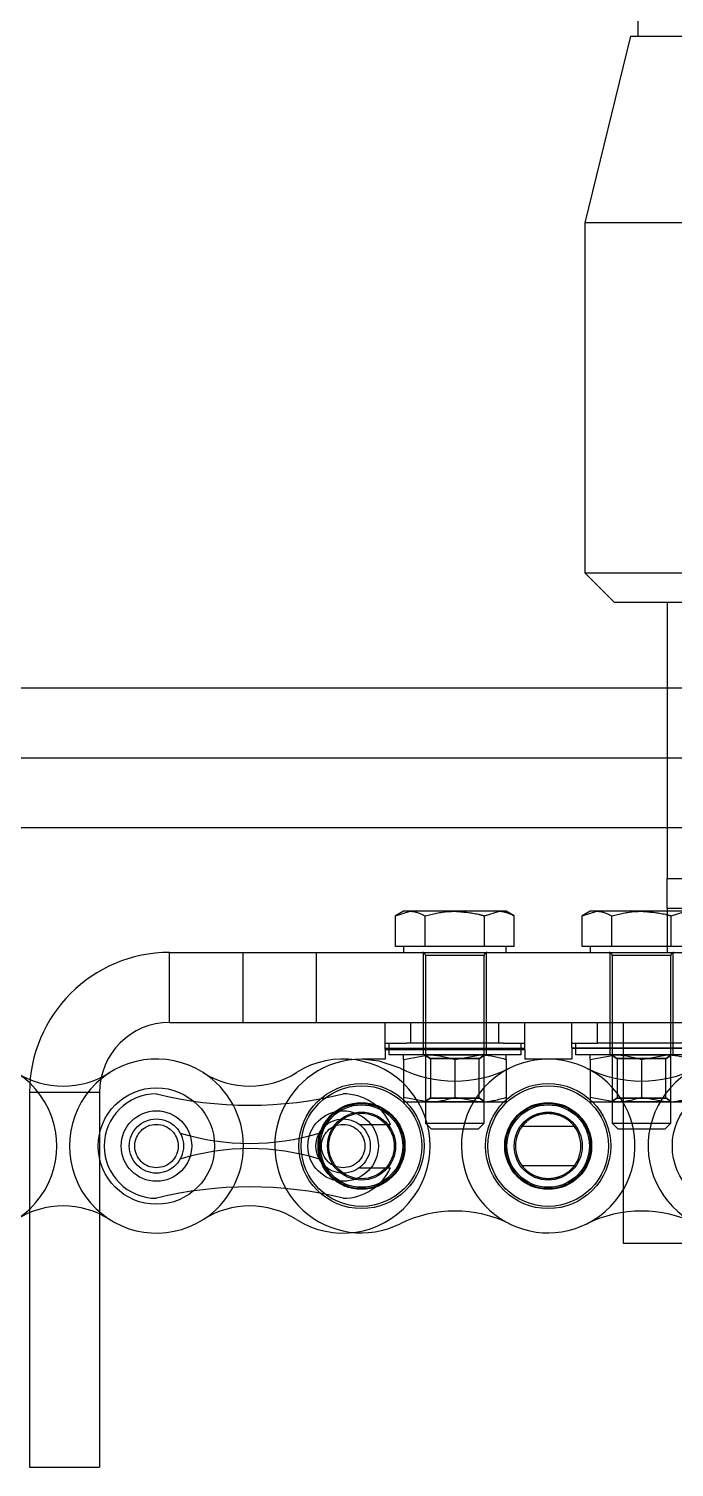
# Model space of a CAD drawing. Header units: metres. Extents: x 0 to 21025, y 0 to 14850.
# Drawn here: x 6163.7 to 6207.6, y 13233.7 to 13331.5 of the extents above; entities that cross this region are included whole.
import ezdxf

# ---------------------------------------------------------------- set-up
doc = ezdxf.new("R2010")
doc.units = ezdxf.units.M
doc.header["$LTSCALE"] = 25
doc.linetypes.add('HIDDEN2', pattern=[4.7625, 3.175, -1.5875])
doc.layers.add('SL4', color=4, linetype='Continuous')
doc.layers.add('ST1', color=7, linetype='HIDDEN2')

msp = doc.modelspace()

# ---------------------------------------------------------------- linework, layer by layer
at = {"layer": 'SL4'}
for p, q in [((6205.129, 13341.984), (6205.129, 13330.984)), ((6204.629, 13330.984), (6201.529, 13318.284)), ((6204.629, 13330.984), (6237.129, 13330.984)), ((6201.529, 13318.284), (6201.529, 13294.484)), ((6237.129, 13318.284), (6201.529, 13318.284)), ((6201.529, 13294.484), (6203.529, 13292.484)), ((6201.529, 13294.484), (6237.129, 13294.484)), ((6237.129, 13292.484), (6203.529, 13292.484)), ((6207.129, 13292.484), (6207.129, 13286.681)), ((5540.514, 13286.681), (6485.517, 13286.681)), ((6490.514, 13277.156), (5540.514, 13277.156))]:
    msp.add_line(p, q, dxfattribs=at)
at = {"layer": 'ST1'}
for p, q in [((6207.129, 13286.681), (6207.129, 13273.704)), ((5540.514, 13281.919), (6540.514, 13281.919)), ((6540.514, 13277.156), (5540.514, 13277.156)), ((6207.129, 13273.704), (6209.218, 13273.704)), ((6188.638, 13271.171), (6189.648, 13271.484)), ((6189.179, 13271.484), (6188.638, 13271.171)), ((6189.648, 13271.484), (6189.179, 13271.484)), ((6192.679, 13271.484), (6189.648, 13271.484)), ((6195.71, 13271.484), (6192.679, 13271.484)), ((6194.7, 13271.171), (6195.71, 13271.484)), ((6196.179, 13271.484), (6195.71, 13271.484)), ((6196.721, 13271.171), (6196.179, 13271.484)), ((6201.338, 13271.171), (6202.348, 13271.484)), ((6201.879, 13271.484), (6201.338, 13271.171)), ((6202.348, 13271.484), (6201.879, 13271.484)), ((6205.379, 13271.484), (6202.348, 13271.484)), ((6208.41, 13271.484), (6205.379, 13271.484)), ((6207.129, 13271.684), (6222.129, 13271.684)), ((6207.129, 13271.684), (6207.129, 13268.684)), ((6207.4, 13271.171), (6208.41, 13271.484)), ((6188.638, 13269.084), (6188.638, 13271.171)), ((6190.658, 13269.084), (6190.658, 13271.171)), ((6194.7, 13269.084), (6194.7, 13271.171)), ((6196.721, 13269.084), (6196.721, 13271.171)), ((6201.338, 13269.084), (6201.338, 13271.171)), ((6203.358, 13269.084), (6203.358, 13271.171)), ((6207.4, 13269.084), (6207.4, 13271.171)), ((6173.269, 13263.921), (6173.269, 13268.684)), ((6173.269, 13268.684), (6178.269, 13268.684)), ((6178.269, 13263.921), (6178.269, 13268.684)), ((6178.269, 13268.684), (6183.269, 13268.684)), ((6183.269, 13268.684), (6290.989, 13268.684)), ((6183.269, 13263.921), (6183.269, 13268.684)), ((6189.648, 13269.084), (6188.638, 13269.084)), ((6189.179, 13269.084), (6189.179, 13268.684)), ((6190.658, 13269.084), (6189.648, 13269.084)), ((6190.529, 13268.684), (6190.529, 13263.921)), ((6192.679, 13269.084), (6190.658, 13269.084)), ((6194.7, 13269.084), (6192.679, 13269.084)), ((6195.71, 13269.084), (6194.7, 13269.084)), ((6194.829, 13263.921), (6194.829, 13268.684)), ((6196.721, 13269.084), (6195.71, 13269.084)), ((6196.179, 13268.684), (6196.179, 13269.084)), ((6202.348, 13269.084), (6201.338, 13269.084)), ((6201.879, 13269.084), (6201.879, 13268.684)), ((6203.358, 13269.084), (6202.348, 13269.084)), ((6203.229, 13268.684), (6203.229, 13263.921)), ((6205.379, 13269.084), (6203.358, 13269.084)), ((6207.4, 13269.084), (6205.379, 13269.084)), ((6208.41, 13269.084), (6207.4, 13269.084)), ((6207.529, 13263.921), (6207.529, 13268.684)), ((6194.679, 13268.484), (6190.679, 13268.484)), ((6190.679, 13268.484), (6190.679, 13257.074)), ((6194.679, 13257.074), (6194.679, 13268.484)), ((6207.379, 13268.484), (6203.379, 13268.484)), ((6203.379, 13268.484), (6203.379, 13257.074)), ((6207.379, 13257.074), (6207.379, 13268.484)), ((6173.269, 13263.921), (6178.269, 13263.921)), ((6178.269, 13263.921), (6183.269, 13263.921)), ((6183.269, 13263.921), (6290.989, 13263.921)), ((6187.929, 13262.521), (6187.929, 13263.921)), ((6189.679, 13262.521), (6189.679, 13263.921)), ((6190.529, 13263.921), (6190.529, 13262.521)), ((6194.829, 13262.521), (6194.829, 13263.921)), ((6195.679, 13262.521), (6195.679, 13263.921)), ((6197.429, 13262.521), (6197.429, 13263.921)), ((6200.629, 13262.521), (6200.629, 13263.921)), ((6202.379, 13262.521), (6202.379, 13263.921)), ((6203.229, 13263.921), (6203.229, 13262.521)), ((6204.134, 13263.921), (6204.134, 13248.921)), ((6207.529, 13262.521), (6207.529, 13263.921)), ((6187.929, 13262.521), (6189.395, 13262.521)), ((6187.929, 13262.084), (6187.929, 13262.521)), ((6187.929, 13262.171), (6197.429, 13262.171)), ((6187.929, 13262.084), (6197.429, 13262.084)), ((6187.929, 13262.084), (6187.929, 13261.426)), ((6188.179, 13262.521), (6188.179, 13261.721)), ((6197.179, 13261.721), (6188.179, 13261.721)), ((6189.179, 13261.409), (6190.929, 13261.721)), ((6195.963, 13262.521), (6189.395, 13262.521)), ((6190.529, 13262.521), (6190.529, 13261.721)), ((6190.679, 13261.721), (6190.679, 13261.696)), ((6190.679, 13261.721), (6191.029, 13261.476)), ((6194.679, 13261.696), (6190.679, 13261.696)), ((6190.679, 13261.696), (6191.029, 13261.451)), ((6192.679, 13261.409), (6194.429, 13261.721)), ((6194.329, 13261.476), (6194.679, 13261.721)), ((6194.329, 13261.451), (6194.679, 13261.696)), ((6194.679, 13261.696), (6194.679, 13261.721)), ((6194.829, 13261.721), (6194.829, 13262.521)), ((6195.963, 13262.521), (6197.429, 13262.521)), ((6197.179, 13261.721), (6197.179, 13262.521)), ((6197.429, 13262.084), (6197.429, 13262.521)), ((6197.429, 13262.084), (6197.429, 13261.426)), ((6200.629, 13262.521), (6202.379, 13262.521)), ((6200.629, 13262.209), (6200.629, 13262.521)), ((6200.629, 13262.209), (6210.129, 13262.209)), ((6200.629, 13262.209), (6200.629, 13261.426)), ((6200.629, 13262.171), (6210.129, 13262.171)), ((6200.879, 13262.521), (6200.879, 13261.721)), ((6209.879, 13261.721), (6200.879, 13261.721)), ((6201.879, 13261.409), (6203.629, 13261.721)), ((6208.379, 13262.521), (6202.379, 13262.521)), ((6203.229, 13262.521), (6203.229, 13261.721)), ((6203.379, 13261.721), (6203.729, 13261.476)), ((6203.379, 13261.721), (6203.379, 13261.696)), ((6207.379, 13261.696), (6203.379, 13261.696)), ((6203.379, 13261.696), (6203.729, 13261.451)), ((6205.379, 13261.409), (6207.129, 13261.721)), ((6207.029, 13261.476), (6207.379, 13261.721)), ((6207.029, 13261.451), (6207.379, 13261.696)), ((6207.379, 13261.696), (6207.379, 13261.721)), ((6207.529, 13261.721), (6207.529, 13262.521)), ((6187.929, 13261.426), (6186.329, 13261.426)), ((6189.179, 13261.409), (6189.179, 13258.834)), ((6194.329, 13261.476), (6191.029, 13261.476)), ((6191.029, 13261.476), (6191.029, 13261.451)), ((6194.329, 13261.451), (6191.029, 13261.451)), ((6191.029, 13261.451), (6191.029, 13258.766)), ((6192.679, 13261.409), (6192.679, 13258.834)), ((6194.329, 13261.451), (6194.329, 13261.476)), ((6194.329, 13258.766), (6194.329, 13261.451)), ((6196.179, 13261.409), (6196.179, 13258.834)), ((6199.029, 13261.426), (6197.429, 13261.426)), ((6200.629, 13261.426), (6199.029, 13261.426)), ((6201.879, 13261.409), (6201.879, 13258.834)), ((6207.029, 13261.476), (6203.729, 13261.476)), ((6203.729, 13261.476), (6203.729, 13261.451)), ((6207.029, 13261.451), (6203.729, 13261.451)), ((6203.729, 13261.451), (6203.729, 13258.766)), ((6205.379, 13261.409), (6205.379, 13258.834)), ((6207.029, 13261.451), (6207.029, 13261.476)), ((6207.029, 13258.766), (6207.029, 13261.451)), ((6168.507, 13259.159), (6163.744, 13259.159)), ((6163.744, 13259.159), (6163.744, 13233.684)), ((6168.507, 13259.159), (6168.507, 13233.684)), ((6189.179, 13258.834), (6190.929, 13258.521)), ((6191.029, 13258.792), (6190.679, 13258.547)), ((6191.029, 13258.766), (6190.679, 13258.521)), ((6191.029, 13258.792), (6194.329, 13258.792)), ((6191.029, 13258.766), (6194.329, 13258.766)), ((6192.679, 13258.834), (6194.429, 13258.521)), ((6194.679, 13258.547), (6194.329, 13258.792)), ((6194.679, 13258.521), (6194.329, 13258.766)), ((6201.879, 13258.834), (6203.629, 13258.521)), ((6203.729, 13258.792), (6203.379, 13258.547)), ((6203.729, 13258.766), (6203.379, 13258.521)), ((6203.729, 13258.792), (6207.029, 13258.792)), ((6203.729, 13258.766), (6207.029, 13258.766)), ((6205.379, 13258.834), (6207.129, 13258.521)), ((6207.379, 13258.547), (6207.029, 13258.792)), ((6207.379, 13258.521), (6207.029, 13258.766)), ((6189.179, 13258.521), (6190.929, 13258.521)), ((6190.679, 13258.547), (6194.679, 13258.547)), ((6190.929, 13258.521), (6194.429, 13258.521)), ((6194.429, 13258.521), (6196.179, 13258.521)), ((6201.879, 13258.521), (6203.629, 13258.521)), ((6203.379, 13258.547), (6207.379, 13258.547)), ((6203.629, 13258.521), (6207.129, 13258.521)), ((6207.129, 13258.521), (6208.879, 13258.521)), ((6186.183, 13256.997), (6188.307, 13256.997)), ((6190.679, 13257.074), (6194.679, 13257.074)), ((6190.679, 13257.074), (6191.069, 13256.684)), ((6194.289, 13256.684), (6194.679, 13257.074)), ((6200.809, 13256.856), (6197.249, 13256.856)), ((6203.379, 13257.074), (6207.379, 13257.074)), ((6203.379, 13257.074), (6203.769, 13256.684)), ((6206.989, 13256.684), (6207.379, 13257.074)), ((6191.069, 13256.684), (6194.289, 13256.684)), ((6203.769, 13256.684), (6206.989, 13256.684)), ((6186.183, 13254.045), (6188.307, 13254.045)), ((6200.809, 13254.186), (6197.249, 13254.186)), ((6197.339, 13254.074), (6197.249, 13254.186)), ((6200.809, 13254.186), (6200.636, 13253.982)), ((6204.134, 13248.921), (6220.631, 13248.921)), ((6163.744, 13233.684), (6168.507, 13233.684))]:
    msp.add_line(p, q, dxfattribs=at)
at = {"layer": 'ST1', "flags": 128}
for points in [[(6188.951, 13260.812), (6187.538, 13261.301), (6186.329, 13261.426)], [(6197.249, 13256.856), (6197.456, 13257.095), (6197.566, 13257.197)]]:
    msp.add_lwpolyline(points, dxfattribs=at)
at = {"layer": 'ST1'}
for centre, radius in [((6186.329, 13255.521), 4.255), ((6199.029, 13255.521), 4.255), ((6211.729, 13255.521), 4.255), ((6172.376, 13255.521), 3.96), ((6186.329, 13255.521), 4.1), ((6186.329, 13255.521), 4.1), ((6186.329, 13255.521), 4.1), ((6186.329, 13255.521), 4.1), ((6199.029, 13255.521), 4.1), ((6199.029, 13255.521), 4.1), ((6199.029, 13255.521), 4.1), ((6199.029, 13255.521), 4.1), ((6172.376, 13255.521), 2.399), ((6185.076, 13255.521), 2.399), ((6186.329, 13255.521), 2.955), ((6186.329, 13255.521), 2.892), ((6186.329, 13255.521), 2.803), ((6186.329, 13255.521), 2.314), ((6199.029, 13255.521), 2.955), ((6199.029, 13255.521), 2.893), ((6199.029, 13255.521), 2.804), ((6199.029, 13255.521), 2.314), ((6172.376, 13255.521), 1.845), ((6172.376, 13255.521), 1.476), ((6185.076, 13255.521), 1.845), ((6185.076, 13255.521), 1.476), ((6186.329, 13255.521), 2.225)]:
    msp.add_circle(centre, radius, dxfattribs=at)
for centre, radius, start, end in [((6173.269, 13259.159), 9.525, 90, 180), ((6190.479, 13268.484), 0.2, 0, 90), ((6194.879, 13268.484), 0.2, 90, 180), ((6203.179, 13268.484), 0.2, 0, 90), ((6207.579, 13268.484), 0.2, 90, 180), ((6173.269, 13259.159), 4.763, 90, 180), ((6159.676, 13255.521), 5.92, 237.56669, 122.43331), ((6172.376, 13255.521), 5.92, 57.56669, 302.43331), ((6186.329, 13255.521), 5.905, 90, 296.35916), ((6185.076, 13255.521), 5.92, 237.56669, 122.43331), ((6192.679, 13268.336), 8.397, 243.64084, 296.35916), ((6199.029, 13255.521), 5.905, 90, 296.35916), ((6199.029, 13255.521), 5.905, 296.35916, 90), ((6205.379, 13268.336), 8.397, 243.64084, 296.35916), ((6211.729, 13255.521), 5.905, 90, 243.64084), ((6166.026, 13265.514), 5.92, 237.56669, 302.43331), ((6178.726, 13265.514), 5.92, 237.56669, 302.43331), ((6172.376, 13255.521), 5.92, 302.43324, 57.56676), ((6172.376, 13255.521), 3.552, 90, 270), ((6178.726, 13284.618), 26.322, 256.04015, 283.95985), ((6185.076, 13255.521), 3.552, 24.55336, 90), ((6199.029, 13255.521), 2.225, 143.1301, 216.8699), ((6199.029, 13255.521), 2.225, 323.1301, 36.8699), ((6178.726, 13271.874), 16.175, 252.993, 287.007), ((6178.726, 13239.169), 16.175, 72.993, 107.007), ((6185.076, 13255.521), 3.552, 270, 335.44664), ((6178.726, 13226.424), 26.322, 76.04015, 103.95985), ((6166.026, 13245.528), 5.92, 57.56669, 122.43331), ((6178.726, 13245.528), 5.92, 57.56669, 122.43331), ((6192.679, 13242.706), 8.397, 63.64084, 116.35916), ((6205.379, 13242.706), 8.397, 63.64084, 116.35916)]:
    msp.add_arc(centre, radius, start, end, dxfattribs=at)
for points, knots in [([(6207.129, 13271.684), (6207.129, 13271.715), (6207.129, 13271.779), (6207.129, 13272.361), (6207.129, 13273.187), (6207.129, 13273.704)], [0, 0, 0, 0, 0.2683282, 0.5411378, 1, 1, 1, 1]), ([(6189.648, 13271.484), (6189.672, 13271.483), (6190.013, 13271.479), (6190.348, 13271.319), (6190.658, 13271.171)], [0, 0, 0, 0, 0.070174, 1, 1, 1, 1]), ([(6190.658, 13271.171), (6191.177, 13271.3), (6191.844, 13271.466), (6192.527, 13271.481), (6192.679, 13271.484)], [0, 0, 0, 0, 0.778131, 1, 1, 1, 1]), ([(6192.679, 13271.484), (6193.228, 13271.443), (6193.912, 13271.392), (6194.569, 13271.208), (6194.7, 13271.171)], [0, 0, 0, 0, 0.801725, 1, 1, 1, 1]), ([(6195.71, 13271.484), (6195.734, 13271.483), (6196.075, 13271.479), (6196.41, 13271.319), (6196.721, 13271.171)], [0, 0, 0, 0, 0.070174, 1, 1, 1, 1]), ([(6202.348, 13271.484), (6202.372, 13271.483), (6202.713, 13271.479), (6203.048, 13271.319), (6203.358, 13271.171)], [0, 0, 0, 0, 0.070174, 1, 1, 1, 1]), ([(6203.358, 13271.171), (6203.877, 13271.3), (6204.544, 13271.466), (6205.227, 13271.481), (6205.379, 13271.484)], [0, 0, 0, 0, 0.778131, 1, 1, 1, 1]), ([(6205.379, 13271.484), (6205.928, 13271.443), (6206.612, 13271.392), (6207.269, 13271.208), (6207.4, 13271.171)], [0, 0, 0, 0, 0.801725, 1, 1, 1, 1]), ([(6189.179, 13261.409), (6189.179, 13261.456), (6189.179, 13261.639), (6189.179, 13261.686), (6189.179, 13261.721)], [0, 0, 0, 0, 0.257551, 1, 1, 1, 1]), ([(6190.929, 13261.721), (6190.971, 13261.721), (6191.562, 13261.716), (6192.141, 13261.557), (6192.679, 13261.409)], [0, 0, 0, 0, 0.070174, 1, 1, 1, 1]), ([(6194.429, 13261.721), (6194.471, 13261.721), (6195.062, 13261.716), (6195.641, 13261.557), (6196.179, 13261.409)], [0, 0, 0, 0, 0.070174, 1, 1, 1, 1]), ([(6196.179, 13261.409), (6196.179, 13261.456), (6196.179, 13261.639), (6196.179, 13261.686), (6196.179, 13261.721)], [0, 0, 0, 0, 0.257551, 1, 1, 1, 1]), ([(6201.879, 13261.409), (6201.879, 13261.456), (6201.879, 13261.639), (6201.879, 13261.686), (6201.879, 13261.721)], [0, 0, 0, 0, 0.257551, 1, 1, 1, 1]), ([(6203.629, 13261.721), (6203.671, 13261.721), (6204.262, 13261.716), (6204.841, 13261.557), (6205.379, 13261.409)], [0, 0, 0, 0, 0.070174, 1, 1, 1, 1]), ([(6207.129, 13261.721), (6207.171, 13261.721), (6207.762, 13261.716), (6208.341, 13261.557), (6208.879, 13261.409)], [0, 0, 0, 0, 0.070174, 1, 1, 1, 1]), ([(6189.179, 13258.834), (6189.179, 13258.787), (6189.179, 13258.603), (6189.179, 13258.556), (6189.179, 13258.521)], [0, 0, 0, 0, 0.257551, 1, 1, 1, 1]), ([(6190.929, 13258.521), (6190.971, 13258.522), (6191.562, 13258.526), (6192.141, 13258.685), (6192.679, 13258.834)], [0, 0, 0, 0, 0.070174, 1, 1, 1, 1]), ([(6194.429, 13258.521), (6194.471, 13258.522), (6195.062, 13258.526), (6195.641, 13258.685), (6196.179, 13258.834)], [0, 0, 0, 0, 0.070174, 1, 1, 1, 1]), ([(6196.179, 13258.834), (6196.179, 13258.787), (6196.179, 13258.603), (6196.179, 13258.556), (6196.179, 13258.521)], [0, 0, 0, 0, 0.257551, 1, 1, 1, 1]), ([(6201.879, 13258.834), (6201.879, 13258.787), (6201.879, 13258.603), (6201.879, 13258.556), (6201.879, 13258.521)], [0, 0, 0, 0, 0.257551, 1, 1, 1, 1]), ([(6203.629, 13258.521), (6203.671, 13258.522), (6204.262, 13258.526), (6204.841, 13258.685), (6205.379, 13258.834)], [0, 0, 0, 0, 0.070174, 1, 1, 1, 1]), ([(6207.129, 13258.521), (6207.171, 13258.522), (6207.762, 13258.526), (6208.341, 13258.685), (6208.879, 13258.834)], [0, 0, 0, 0, 0.070174, 1, 1, 1, 1]), ([(6197.249, 13256.856), (6197.361, 13256.986), (6197.58, 13257.242), (6198.02, 13257.525), (6198.509, 13257.706), (6199.029, 13257.766), (6199.55, 13257.706), (6200.039, 13257.525), (6200.479, 13257.242), (6200.698, 13256.986), (6200.809, 13256.856)], [0, 0, 0, 0, 0.130043, 0.255982, 0.379107, 0.5, 0.620893, 0.744018, 0.869957, 1, 1, 1, 1]), ([(6200.809, 13254.186), (6200.698, 13254.056), (6200.479, 13253.801), (6200.039, 13253.517), (6199.55, 13253.337), (6199.029, 13253.276), (6198.509, 13253.337), (6198.02, 13253.517), (6197.58, 13253.801), (6197.361, 13254.056), (6197.249, 13254.186)], [0, 0, 0, 0, 0.130043, 0.255982, 0.379107, 0.5, 0.620893, 0.744018, 0.869957, 1, 1, 1, 1])]:
    msp.add_open_spline(points, degree=3, knots=knots, dxfattribs=at)

doc.saveas('drawing.dxf')
